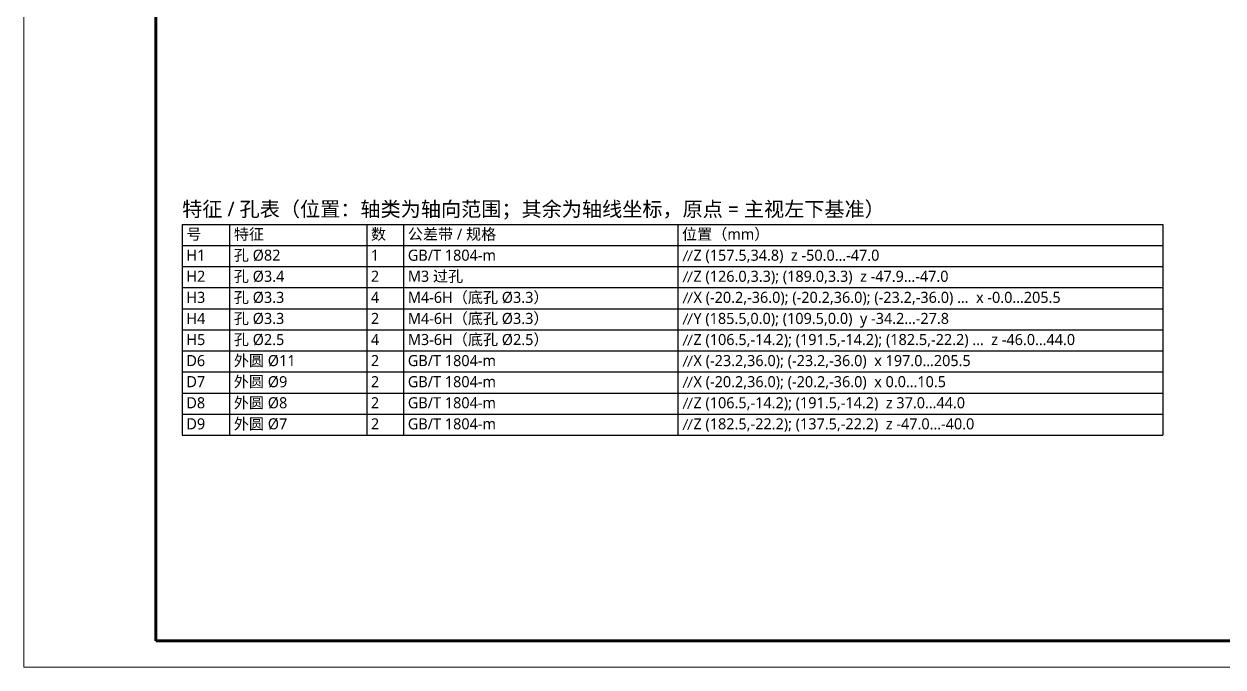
# Model space of a CAD drawing. Header units: millimetres. Extents: x 0 to 420, y 0 to 297.
# Drawn here: x 0 to 227.4, y 0 to 122 of the extents above; entities that cross this region are included whole.
import ezdxf

# ---------------------------------------------------------------- set-up
doc = ezdxf.new("R2010")
doc.units = ezdxf.units.MM
doc.layers.add('FRAME', color=7, linetype='CONTINUOUS', lineweight=70)
doc.layers.add('TEXT', color=7, linetype='CONTINUOUS', lineweight=25)
doc.styles.add('CJK', font='NotoSansCJK-Regular.ttc')

msp = doc.modelspace()

# ---------------------------------------------------------------- linework, layer by layer
at = {"layer": 'FRAME', "lineweight": 18}
msp.add_lwpolyline([(0, 0), (420, 0), (420, 297), (0, 297)], close=True, dxfattribs=at)
at = {"layer": 'FRAME'}
msp.add_lwpolyline([(25, 5), (415, 5), (415, 292), (25, 292)], close=True, dxfattribs=at)
at = {"layer": 'TEXT'}
for p, q in [((30, 84), (30, 44)), ((39, 84), (39, 44)), ((65, 84), (65, 44)), ((72, 84), (72, 44)), ((124, 84), (124, 44)), ((216, 84), (216, 44))]:
    msp.add_line(p, q, dxfattribs=at)
for points in [[(30, 84), (216, 84)], [(30, 80), (216, 80)], [(30, 76), (216, 76)], [(30, 72), (216, 72)], [(30, 68), (216, 68)], [(30, 64), (216, 64)], [(30, 60), (216, 60)], [(30, 56), (216, 56)], [(30, 52), (216, 52)], [(30, 48), (216, 48)], [(30, 44), (216, 44)]]:
    msp.add_lwpolyline(points, dxfattribs=at)

# ---------------------------------------------------------------- texts
at = {"layer": 'TEXT', "style": 'CJK'}
for s, height, p in [('特征 / 孔表（位置：轴类为轴向范围；其余为轴线坐标，原点 = 主视左下基准）', 2.8, (30, 85.5)), ('号', 2.1, (30.8, 81.1)), ('特征', 2.1, (39.8, 81.1)), ('数', 2.1, (65.8, 81.1)), ('公差带 / 规格', 2.1, (72.8, 81.1)), ('位置（mm）', 2.1, (124.8, 81.1)), ('H1', 2.1, (30.8, 77.1)), ('孔 Ø82', 2.1, (39.8, 77.1)), ('1', 2.1, (65.8, 77.1)), ('GB/T 1804-m', 2.1, (72.8, 77.1)), ('∥Z (157.5,34.8)  z -50.0…-47.0', 2.1, (124.8, 77.1)), ('H2', 2.1, (30.8, 73.1)), ('孔 Ø3.4', 2.1, (39.8, 73.1)), ('2', 2.1, (65.8, 73.1)), ('M3 过孔', 2.1, (72.8, 73.1)), ('∥Z (126.0,3.3); (189.0,3.3)  z -47.9…-47.0', 2.1, (124.8, 73.1)), ('H3', 2.1, (30.8, 69.1)), ('孔 Ø3.3', 2.1, (39.8, 69.1)), ('4', 2.1, (65.8, 69.1)), ('M4-6H（底孔 Ø3.3）', 2.1, (72.8, 69.1)), ('∥X (-20.2,-36.0); (-20.2,36.0); (-23.2,-36.0) …  x -0.0…205.5', 2.1, (124.8, 69.1)), ('H4', 2.1, (30.8, 65.1)), ('孔 Ø3.3', 2.1, (39.8, 65.1)), ('2', 2.1, (65.8, 65.1)), ('M4-6H（底孔 Ø3.3）', 2.1, (72.8, 65.1)), ('∥Y (185.5,0.0); (109.5,0.0)  y -34.2…-27.8', 2.1, (124.8, 65.1)), ('H5', 2.1, (30.8, 61.1)), ('孔 Ø2.5', 2.1, (39.8, 61.1)), ('4', 2.1, (65.8, 61.1)), ('M3-6H（底孔 Ø2.5）', 2.1, (72.8, 61.1)), ('∥Z (106.5,-14.2); (191.5,-14.2); (182.5,-22.2) …  z -46.0…44.0', 2.1, (124.8, 61.1)), ('D6', 2.1, (30.8, 57.1)), ('外圆 Ø11', 2.1, (39.8, 57.1)), ('2', 2.1, (65.8, 57.1)), ('GB/T 1804-m', 2.1, (72.8, 57.1)), ('∥X (-23.2,36.0); (-23.2,-36.0)  x 197.0…205.5', 2.1, (124.8, 57.1)), ('D7', 2.1, (30.8, 53.1)), ('外圆 Ø9', 2.1, (39.8, 53.1)), ('2', 2.1, (65.8, 53.1)), ('GB/T 1804-m', 2.1, (72.8, 53.1)), ('∥X (-20.2,36.0); (-20.2,-36.0)  x 0.0…10.5', 2.1, (124.8, 53.1)), ('D8', 2.1, (30.8, 49.1)), ('外圆 Ø8', 2.1, (39.8, 49.1)), ('2', 2.1, (65.8, 49.1)), ('GB/T 1804-m', 2.1, (72.8, 49.1)), ('∥Z (106.5,-14.2); (191.5,-14.2)  z 37.0…44.0', 2.1, (124.8, 49.1)), ('D9', 2.1, (30.8, 45.1)), ('外圆 Ø7', 2.1, (39.8, 45.1)), ('2', 2.1, (65.8, 45.1)), ('GB/T 1804-m', 2.1, (72.8, 45.1)), ('∥Z (182.5,-22.2); (137.5,-22.2)  z -47.0…-40.0', 2.1, (124.8, 45.1))]:
    msp.add_text(s, height=height, dxfattribs=at).set_placement(p)

doc.saveas('drawing.dxf')
